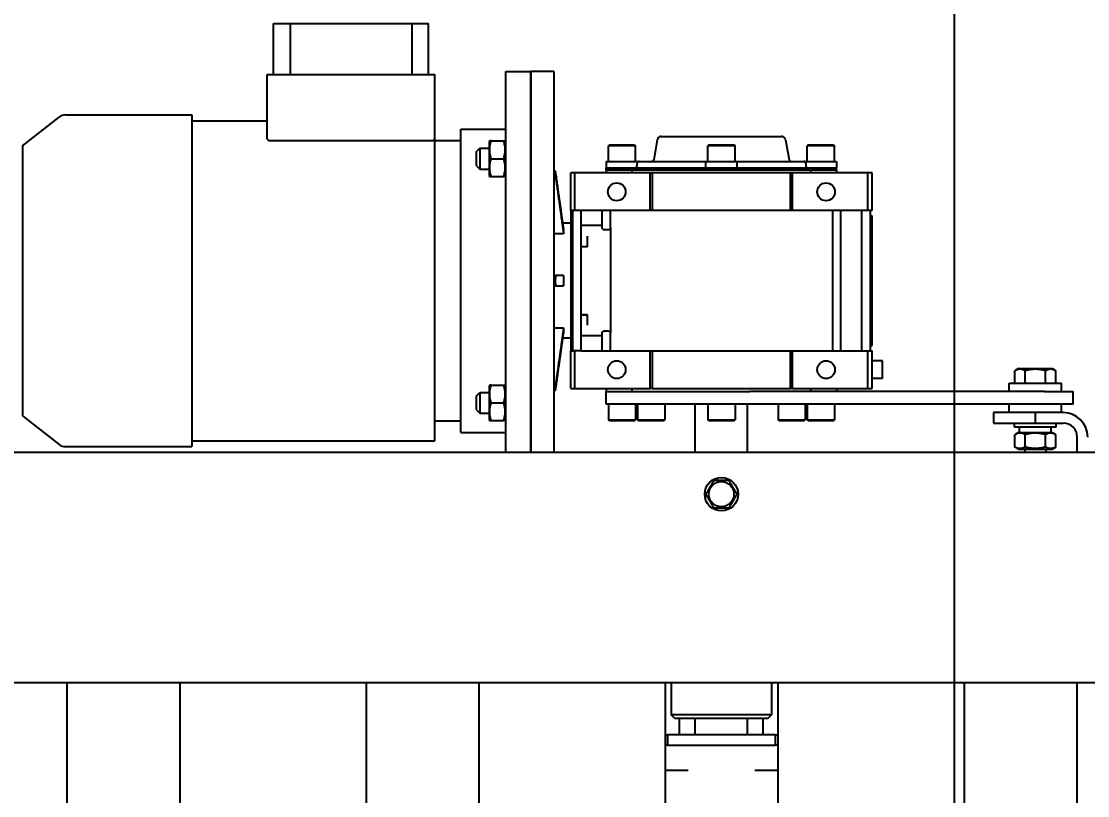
# Model space of a CAD drawing. Header units: millimetres. Extents: x -383313 to -161684, y -117025 to 99224.
# Drawn here: x -337430 to -336921, y -7533 to -7163 of the extents above; entities that cross this region are included whole.
import ezdxf

# ---------------------------------------------------------------- set-up
doc = ezdxf.new("R2010")
doc.units = ezdxf.units.MM
doc.header["$MEASUREMENT"] = 0
doc.layers.get('Defpoints').update_dxf_attribs({"color": 31})
doc.layers.add('001__КОНСТРУКТИВ__размеры внутр.', color=7, linetype='Continuous')
doc.styles.add('PSTUDIO', font='arial.ttf')
doc.dimstyles.new('PS_TICK', dxfattribs={"dimscale": 100, "dimtxt": 2.5, "dimasz": 1, "dimexe": 2, "dimexo": 2, "dimgap": 1, "dimtad": 1, "dimdec": 0, "dimzin": 0, "dimdsep": 46, "dimtxsty": 'PSTUDIO', "dimblk": 'ARCHTICK', "dimcen": 2, "dimdle": 1.5, "dimse1": 1, "dimse2": 1, "dimadec": 0, "dimazin": 0, "dimtfac": 1, "dimtdec": 0, "dimtix": 1, "dimtmove": 1, "dimatfit": 3, "dimldrblk": 'ARCHTICK', "dimfxl": 1, "dimtolj": 1, "dimtzin": 0, "dimarcsym": 0})

# ---------------------------------------------------------------- blocks, each defined once
blk = doc.blocks.new('_ArchTick')
at = {"color": 0, "linetype": 'ByBlock', "const_width": 0.15}
blk.add_lwpolyline([(-0.5, -0.5), (0.5, 0.5)], dxfattribs=at)
blk = doc.blocks.new('*D281')
at = {"layer": '001__КОНСТРУКТИВ__размеры внутр.', "color": 0, "lineweight": -2, "ltscale": 100, "transparency": 16777216}
blk.add_line((-336984.77, -5432.1), (-336984.77, -20232.4), dxfattribs=at)
at = {"layer": 'Defpoints', "color": 0, "ltscale": 100, "transparency": 16777216}
for p in [(-330226.06, -5582.1), (-336984.77, -20082.4), (-335014.06, -20082.4)]:
    blk.add_point(p, dxfattribs=at)
at = {"layer": '001__КОНСТРУКТИВ__размеры внутр.', "color": 0, "lineweight": -2, "ltscale": 100, "transparency": 16777216, "xscale": 100, "yscale": 100, "zscale": 100}
for p, rotation in [((-336984.77, -5582.1), 90), ((-336984.77, -20082.4), 270)]:
    blk.add_blockref('_ArchTick', p, dxfattribs=dict(at, rotation=rotation))
at = {"layer": '001__КОНСТРУКТИВ__размеры внутр.', "color": 0, "ltscale": 100, "transparency": 16777216, "insert": (-337212.41, -12832.25), "char_height": 250, "attachment_point": 5, "rotation": 90, "style": 'PSTUDIO'}
blk.add_mtext('\\A1;14500', dxfattribs=at)
blk = doc.blocks.new('*U114')
at = {"color": 3}
for p, q in [((-919.81, -470), (-919.81, 457)), ((-865.94, -470), (-865.94, 457)), ((-776.94, -470), (-776.94, 457)), ((-723.06, -470), (-723.06, 457)), ((-634.06, -470), (-634.06, 457)), ((-580.19, -470), (-580.19, 457)), ((-491.19, -470), (-491.19, 457)), ((-437.31, -470), (-437.31, 110)), ((-776.94, -428), (-765.91, -428)), ((-734.09, -428), (-723.06, -428)), ((-776.94, -440), (-775.81, -440)), ((-775.81, -440), (-775.81, -445)), ((-724.19, -440), (-775.81, -440)), ((-724.19, -445), (-724.19, -440)), ((-724.19, -440), (-723.06, -440)), ((-775.81, -445), (-776.94, -445)), ((-775.81, -445), (-724.19, -445)), ((-770, -445), (-770, -453)), ((-762.5, -445), (-762.5, -453)), ((-737.5, -445), (-737.5, -453)), ((-730, -445), (-730, -453)), ((-723.06, -445), (-724.19, -445)), ((-772.4, -453), (-774, -454.6)), ((-727.6, -453), (-772.4, -453)), ((-727.6, -453), (-726, -454.6)), ((-774, -454.6), (-726, -454.6)), ((-774, -470), (-774, -454.6)), ((-726, -470), (-726, -454.6)), ((0, -470), (-1500, -470)), ((-1082, -580), (-412, -580)), ((-920, -580), (-920, -587.3)), ((-905, -581.5), (-905, -580)), ((-895, -581.5), (-895, -580)), ((-762.5, -580), (-762.5, -603)), ((-737.5, -580), (-737.5, -603)), ((-670, -762), (-670, -580)), ((-659, -762), (-659, -580)), ((-659, -580), (-659, -762)), ((-647, -580), (-647, -762)), ((-908, -581.5), (-909.81, -582.55)), ((-909.81, -582.55), (-909.81, -588.45)), ((-892, -581.5), (-908, -581.5)), ((-904.91, -582.55), (-904.91, -588.45)), ((-895.09, -582.55), (-895.09, -588.45)), ((-892, -581.5), (-890.19, -582.55)), ((-890.19, -582.55), (-890.19, -588.45)), ((-613, -585.5), (-613, -729.76)), ((-497, -585.5), (-613, -585.5)), ((-497, -741.25), (-497, -582.75)), ((-436.62, -582.75), (-497, -582.75)), ((-416, -597.51), (-433.54, -583.81)), ((-908, -589.5), (-909.81, -588.45)), ((-892, -589.5), (-908, -589.5)), ((-907.5, -589.5), (-907.5, -592)), ((-892.5, -589.5), (-892.5, -592)), ((-892, -589.5), (-890.19, -588.45)), ((-625.5, -589.5), (-647, -589.5)), ((-625.5, -589.5), (-625.5, -734.5)), ((-900, -594), (-913.3, -594)), ((-910, -592), (-890, -592)), ((-910, -592), (-910, -594)), ((-900, -594), (-900, -599)), ((-880, -594), (-900, -594)), ((-890, -592), (-890, -594)), ((-880, -599), (-880, -594)), ((-803.5, -595), (-804, -595.5)), ((-791, -595.5), (-804, -595.5)), ((-804, -603), (-804, -595.5)), ((-803.5, -595), (-791.5, -595)), ((-791.5, -595), (-791, -595.5)), ((-791, -603), (-791, -595.5)), ((-789.59, -595), (-790.09, -595.5)), ((-777.09, -595.5), (-790.09, -595.5)), ((-790.09, -603), (-790.09, -595.5)), ((-789.59, -595), (-777.59, -595)), ((-777.59, -595), (-777.09, -595.5)), ((-777.09, -603), (-777.09, -595.5)), ((-756, -595), (-756.5, -595.5)), ((-743.5, -595.5), (-756.5, -595.5)), ((-756.5, -603), (-756.5, -595.5)), ((-756, -595), (-744, -595)), ((-744, -595), (-743.5, -595.5)), ((-743.5, -603), (-743.5, -595.5)), ((-722.41, -595), (-722.91, -595.5)), ((-709.91, -595.5), (-722.91, -595.5)), ((-722.91, -603), (-722.91, -595.5)), ((-722.41, -595), (-710.41, -595)), ((-710.41, -595), (-709.91, -595.5)), ((-709.91, -603), (-709.91, -595.5)), ((-708.5, -595), (-709, -595.5)), ((-696, -595.5), (-709, -595.5)), ((-709, -603), (-709, -595.5)), ((-708.5, -595), (-696.5, -595)), ((-696.5, -595), (-696, -595.5)), ((-696, -603), (-696, -595.5)), ((-647, -595.66), (-646.71, -595.16)), ((-640.05, -595.16), (-645.95, -595.16)), ((-639, -595.66), (-639.29, -595.16)), ((-639, -611.66), (-639, -595.66)), ((-613, -595), (-625.5, -595)), ((-913.3, -599), (-900, -599)), ((-912.5, -599), (-912.5, -603)), ((-900, -599), (-880, -599)), ((-887.5, -599), (-887.5, -603)), ((-634.6, -598.66), (-639, -598.66)), ((-634.6, -600.13), (-634.6, -598.66)), ((-633, -600.26), (-634.6, -598.66)), ((-634.6, -608.66), (-634.6, -600.13)), ((-633, -600.26), (-633, -601.26)), ((-416, -726.49), (-416, -597.51)), ((-918, -603), (-904.44, -603)), ((-918, -603), (-918, -609)), ((-904.44, -603), (-763.57, -603)), ((-763.57, -603), (-695, -603)), ((-695, -603), (-695, -609)), ((-640.05, -603.66), (-645.95, -603.66)), ((-633, -601.26), (-633, -607.06)), ((-904.44, -609), (-918, -609)), ((-912.5, -609), (-912.5, -613)), ((-904.44, -609), (-763.57, -609)), ((-887.5, -609), (-887.5, -613)), ((-820, -610.5), (-822, -610.5)), ((-822, -610.5), (-822, -628.5)), ((-784, -610.5), (-820, -610.5)), ((-820, -610.5), (-820, -628.5)), ((-805, -610.5), (-805, -609)), ((-792.76, -609), (-792.76, -610.5)), ((-784, -610.5), (-783, -610.5)), ((-784, -610.5), (-784, -628.5)), ((-717, -610.5), (-783, -610.5)), ((-783, -610.5), (-783, -628.5)), ((-695, -609), (-763.57, -609)), ((-717, -610.5), (-716, -610.5)), ((-717, -610.5), (-717, -628.5)), ((-680, -610.5), (-716, -610.5)), ((-716, -610.5), (-716, -628.5)), ((-707.24, -610.5), (-707.24, -609)), ((-695, -610.5), (-695, -609)), ((-678, -610.5), (-680, -610.5)), ((-680, -610.5), (-680, -628.5)), ((-678, -610.5), (-678, -628.5)), ((-670.66, -609.7), (-670, -609.7)), ((-634.6, -608.66), (-639, -608.66)), ((-633, -607.06), (-634.6, -608.66)), ((-887.5, -613), (-912.5, -613)), ((-909.81, -613), (-909.81, -618.95)), ((-904.91, -613), (-904.91, -618.95)), ((-895.09, -613), (-895.09, -618.95)), ((-890.19, -613), (-890.19, -618.95)), ((-827, -615.25), (-827, -623.75)), ((-827, -615.25), (-822, -615.25)), ((-647, -611.66), (-646.71, -612.16)), ((-640.05, -612.16), (-645.95, -612.16)), ((-639, -611.66), (-639.29, -612.16)), ((-908, -620), (-909.81, -618.95)), ((-892, -620), (-908, -620)), ((-892, -620), (-890.19, -618.95)), ((-827, -623.75), (-822, -623.75)), ((-821, -628.5), (-822, -628.5)), ((-822, -630.99), (-822, -631.31)), ((-821, -630.99), (-822, -630.99)), ((-822, -631.31), (-822, -644.11)), ((-821, -631.31), (-822, -631.31)), ((-821, -695.5), (-821, -628.5)), ((-821, -628.5), (-821, -628.5)), ((-820, -628.5), (-821, -628.5)), ((-784, -628.5), (-820, -628.5)), ((-817, -695.5), (-817, -628.5)), ((-807, -628.5), (-807, -695.5)), ((-803, -695.5), (-803, -628.5)), ((-783, -628.5), (-784, -628.5)), ((-717, -628.5), (-783, -628.5)), ((-716, -628.5), (-717, -628.5)), ((-683, -628.5), (-716, -628.5)), ((-697, -628.5), (-697, -636.94)), ((-693, -628.5), (-693, -636.94)), ((-683, -628.5), (-683, -695.5)), ((-683, -628.5), (-679, -628.5)), ((-679, -628.5), (-679, -695.5)), ((-678, -628.5), (-679, -628.5)), ((-678, -628.51), (-678, -628.5)), ((-678, -636.23), (-678, -628.51)), ((-693, -635.74), (-683, -635.74)), ((-679, -636.23), (-678, -636.23)), ((-678, -634.5), (-674.26, -634.5)), ((-678, -640.71), (-678, -636.23)), ((-697, -640.71), (-697, -636.94)), ((-697, -683.29), (-697, -640.71)), ((-694, -638), (-696, -638)), ((-686, -640.71), (-686, -645.79)), ((-679, -640.71), (-678, -640.71)), ((-678, -645.79), (-678, -640.71)), ((-674.62, -639.53), (-674.62, -637.03)), ((-670, -639.53), (-674.62, -639.53)), ((-822, -644.11), (-822, -646.75)), ((-822, -646.75), (-822, -677.25)), ((-686, -645.79), (-683, -645.79)), ((-683, -645.79), (-686, -645.79)), ((-679, -645.79), (-678, -645.79)), ((-678, -649.95), (-678, -645.79)), ((-678, -652.42), (-678, -649.95)), ((-678, -671.58), (-678, -652.42)), ((-674.62, -664.5), (-674.62, -659.5)), ((-670, -659.5), (-670.92, -659.5)), ((-670, -664.5), (-670.92, -664.5)), ((-678, -674.05), (-678, -671.58)), ((-822, -677.25), (-822, -679.89)), ((-678, -678.21), (-678, -674.05)), ((-822, -679.89), (-822, -692.83)), ((-686, -678.21), (-686, -683.29)), ((-686, -678.21), (-683, -678.21)), ((-686, -678.21), (-683, -678.21)), ((-679, -678.21), (-678, -678.21)), ((-678, -683.29), (-678, -678.21)), ((-697, -687.37), (-697, -683.29)), ((-697, -687.37), (-697, -695.5)), ((-696, -686.34), (-694, -686.34)), ((-693, -687.37), (-693, -695.5)), ((-679, -683.29), (-678, -683.29)), ((-679, -687.76), (-678, -687.76)), ((-678, -687.76), (-678, -683.29)), ((-678, -695.49), (-678, -687.76)), ((-674.62, -684.47), (-670, -684.47)), ((-674.62, -686.97), (-674.62, -684.47)), ((-822, -692.83), (-822, -692.99)), ((-821, -692.83), (-822, -692.83)), ((-693, -688.45), (-683, -688.45)), ((-678, -689.5), (-674.26, -689.5)), ((-821, -692.99), (-822, -692.99)), ((-822, -695.5), (-822, -713.5)), ((-822, -695.5), (-821, -695.5)), ((-821, -695.5), (-821, -695.5)), ((-821, -695.5), (-820, -695.5)), ((-820, -695.5), (-820, -713.5)), ((-820, -695.5), (-784, -695.5)), ((-784, -695.5), (-784, -713.5)), ((-784, -695.5), (-783, -695.5)), ((-783, -695.5), (-783, -713.5)), ((-783, -695.5), (-717, -695.5)), ((-717, -695.5), (-717, -713.5)), ((-717, -695.5), (-716, -695.5)), ((-716, -695.5), (-716, -713.5)), ((-716, -695.5), (-683, -695.5)), ((-683, -695.5), (-679, -695.5)), ((-680, -695.5), (-680, -713.5)), ((-679, -695.49), (-678, -695.49)), ((-679, -695.5), (-678, -695.5)), ((-678, -695.5), (-678, -695.49)), ((-678, -695.5), (-678, -713.5)), ((-647, -712.34), (-646.71, -711.84)), ((-640.05, -711.84), (-645.95, -711.84)), ((-639, -712.34), (-639.29, -711.84)), ((-639, -728.34), (-639, -712.34)), ((-822, -713.5), (-820, -713.5)), ((-820, -713.5), (-784, -713.5)), ((-805, -715), (-805, -713.5)), ((-750, -715), (-805, -715)), ((-805, -715), (-805, -716)), ((-750, -716), (-805, -716)), ((-805, -719), (-805, -716)), ((-792.76, -713.5), (-792.76, -715)), ((-790.31, -718), (-790.31, -717)), ((-784, -713.5), (-783, -713.5)), ((-783, -713.5), (-717, -713.5)), ((-757.5, -716), (-757.5, -719)), ((-695, -715), (-750, -715)), ((-695, -716), (-750, -716)), ((-742.5, -716), (-742.5, -719)), ((-717, -713.5), (-716, -713.5)), ((-716, -713.5), (-680, -713.5)), ((-709.69, -717), (-709.69, -718)), ((-707.24, -715), (-707.24, -713.5)), ((-695, -715), (-695, -713.5)), ((-695, -715), (-695, -716)), ((-695, -719), (-695, -716)), ((-680, -713.5), (-678, -713.5)), ((-670.66, -714.3), (-670, -714.3)), ((-634.6, -715.34), (-639, -715.34)), ((-634.6, -719.04), (-634.6, -715.34)), ((-633, -716.94), (-634.6, -715.34)), ((-633, -716.94), (-633, -719.46)), ((-797.5, -719), (-805, -719)), ((-804, -719), (-804, -726.5)), ((-789.29, -719), (-797.5, -719)), ((-791, -719), (-791, -726.5)), ((-757.5, -719), (-789.29, -719)), ((-780.68, -729.35), (-782.35, -719.83)), ((-742.5, -719), (-757.5, -719)), ((-756.5, -719), (-756.5, -726.5)), ((-743.5, -719), (-743.5, -726.5)), ((-710.71, -719), (-742.5, -719)), ((-719.32, -729.35), (-717.65, -719.83)), ((-702.5, -719), (-710.71, -719)), ((-709, -719), (-709, -726.5)), ((-695, -719), (-702.5, -719)), ((-696, -719), (-696, -726.5)), ((-640.05, -720.34), (-645.95, -720.34)), ((-634.6, -725.34), (-634.6, -719.04)), ((-633, -719.46), (-633, -723.74)), ((-804, -726.5), (-791, -726.5)), ((-803.5, -727), (-804, -726.5)), ((-791.5, -727), (-803.5, -727)), ((-791.5, -727), (-791, -726.5)), ((-756.5, -726.5), (-750, -726.5)), ((-756, -727), (-756.5, -726.5)), ((-750, -727), (-756, -727)), ((-750, -726.5), (-743.5, -726.5)), ((-744, -727), (-750, -727)), ((-744, -727), (-743.5, -726.5)), ((-709, -726.5), (-696, -726.5)), ((-708.5, -727), (-709, -726.5)), ((-696.5, -727), (-708.5, -727)), ((-696.5, -727), (-696, -726.5)), ((-647, -728.34), (-646.71, -728.84)), ((-639, -728.34), (-639.29, -728.84)), ((-634.6, -725.34), (-639, -725.34)), ((-633, -723.74), (-634.6, -725.34)), ((-416, -726.49), (-433.54, -740.19)), ((-750, -731), (-778.71, -731)), ((-721.29, -731), (-750, -731)), ((-640.05, -728.84), (-645.95, -728.84)), ((-613, -729), (-625.5, -729)), ((-613, -729.76), (-613, -760.5)), ((-534.5, -728.96), (-611.5, -728.96)), ((-533, -729.76), (-533, -760.5)), ((-625.5, -734.5), (-647, -734.5)), ((-497, -738.5), (-533, -738.5)), ((-436.62, -741.25), (-497, -741.25)), ((-670, -762), (-659, -762)), ((-647, -762), (-659, -762)), ((-611.5, -760.5), (-613, -760.5)), ((-534.5, -760.5), (-611.5, -760.5)), ((-610, -760.5), (-610, -785)), ((-602.04, -785), (-602.04, -760.5)), ((-543.96, -785), (-543.96, -760.5)), ((-536, -760.5), (-536, -785)), ((-533, -760.5), (-534.5, -760.5)), ((-608.4, -785), (-610, -785)), ((-602.04, -785), (-608.4, -785)), ((-600.54, -785), (-602.04, -785)), ((-545.46, -785), (-600.54, -785)), ((-543.96, -785), (-545.46, -785)), ((-537.6, -785), (-543.96, -785)), ((-536, -785), (-537.6, -785))]:
    blk.add_line(p, q, dxfattribs=at)
for centre, radius in [((-750, -560), 8), ((-750, -560), 6), ((-800, -619.5), 4.25), ((-700, -619.5), 4.25), ((-800, -704.5), 4.25), ((-700, -704.5), 4.25)]:
    blk.add_circle(centre, radius, dxfattribs=at)
for centre, radius, start, end in [((-436.62, -587.75), 5, 52, 90), ((-913.3, -587.3), 11.7, 180, 270), ((-913.3, -587.3), 6.7, 180, 270), ((-783.34, -720), 1, 10, 90), ((-716.66, -720), 1, 90, 170), ((-778.71, -729), 2, 190, 270), ((-721.29, -729), 2, 270, 350), ((-436.62, -736.25), 5, 270, 308)]:
    blk.add_arc(centre, radius, start, end, dxfattribs=at)
for points, weights in [([(-753.75, -553.5), (-755.63, -556.75), (-757.51, -560)], [1.2245094272, 1.41394169484, 1.2245094272]), ([(-746.25, -553.5), (-750, -553.5), (-753.75, -553.5)], [1.2245094272, 1.41394169484, 1.2245094272]), ([(-742.49, -560), (-744.37, -556.75), (-746.25, -553.5)], [1.2245094272, 1.41394169484, 1.2245094272]), ([(-757.51, -560), (-755.63, -563.25), (-753.75, -566.5)], [1.2245094272, 1.41394169484, 1.2245094272]), ([(-746.25, -566.5), (-744.37, -563.25), (-742.49, -560)], [1.2245094272, 1.41394169484, 1.2245094272]), ([(-753.75, -566.5), (-750, -566.5), (-746.25, -566.5)], [1.2245094272, 1.41394169484, 1.2245094272]), ([(-909.81, -582.55), (-907.36, -581.13), (-904.91, -582.55)], [1.22364575665, 1.41294441399, 1.22364575665]), ([(-904.91, -582.55), (-900, -581.13), (-895.09, -582.55)], [1.22364575665, 1.41294441399, 1.22364575665]), ([(-895.09, -582.55), (-892.64, -581.13), (-890.19, -582.55)], [1.22364575665, 1.41294441399, 1.22364575665]), ([(-909.81, -588.45), (-907.36, -589.87), (-904.91, -588.45)], [1.22364575665, 1.41294441399, 1.22364575665]), ([(-904.91, -588.45), (-900, -589.87), (-895.09, -588.45)], [1.22364575665, 1.41294441399, 1.22364575665]), ([(-895.09, -588.45), (-892.64, -589.87), (-890.19, -588.45)], [1.22364575665, 1.41294441399, 1.22364575665]), ([(-646.71, -595.16), (-646.71, -595.16), (-645.95, -595.16)], [1.31829508532, 1.31829508532, 1.22364575665]), ([(-645.95, -595.16), (-647.37, -599.41), (-645.95, -603.66)], [1.22364575665, 1.41294441399, 1.22364575665]), ([(-640.05, -595.16), (-638.63, -599.41), (-640.05, -603.66)], [1.22364575665, 1.41294441399, 1.22364575665]), ([(-639.29, -595.16), (-639.29, -595.16), (-640.05, -595.16)], [1.31829508532, 1.31829508532, 1.22364575665]), ([(-645.95, -603.66), (-647.37, -607.91), (-645.95, -612.16)], [1.22364575665, 1.41294441399, 1.22364575665]), ([(-640.05, -603.66), (-638.63, -607.91), (-640.05, -612.16)], [1.22364575665, 1.41294441399, 1.22364575665]), ([(-670.92, -610.95), (-673.42, -628.6), (-674.62, -637.03)], [1.02854289235, 1.10785210808, 1.04369394574]), ([(-674.62, -639.53), (-673.42, -631.1), (-670.92, -613.45)], [1.04369394591, 1.10785210848, 1.02854289244]), ([(-645.95, -612.16), (-646.71, -612.16), (-646.71, -612.16)], [1.22364575665, 1.31829508532, 1.31829508532]), ([(-640.05, -612.16), (-639.29, -612.16), (-639.29, -612.16)], [1.22364575665, 1.31829508532, 1.31829508532]), ([(-909.81, -618.95), (-907.36, -620.37), (-904.91, -618.95)], [1.22364575665, 1.41294441399, 1.22364575665]), ([(-904.91, -618.95), (-900, -620.37), (-895.09, -618.95)], [1.22364575665, 1.41294441399, 1.22364575665]), ([(-895.09, -618.95), (-892.64, -620.37), (-890.19, -618.95)], [1.22364575665, 1.41294441399, 1.22364575665]), ([(-670.92, -659.5), (-673.42, -659.5), (-674.62, -659.5)], [1.02854289235, 1.10785210808, 1.04369394574]), ([(-674.62, -664.5), (-673.42, -664.5), (-670.92, -664.5)], [1.04369394591, 1.10785210848, 1.02854289244]), ([(-670.92, -710.55), (-673.42, -692.9), (-674.62, -684.47)], [1.02854289235, 1.10785210808, 1.04369394574]), ([(-674.62, -686.97), (-673.42, -695.4), (-670.92, -713.05)], [1.04369394591, 1.10785210848, 1.02854289244]), ([(-646.71, -711.84), (-646.71, -711.84), (-645.95, -711.84)], [1.31829508532, 1.31829508532, 1.22364575665]), ([(-645.95, -711.84), (-647.37, -716.09), (-645.95, -720.34)], [1.22364575665, 1.41294441399, 1.22364575665]), ([(-640.05, -711.84), (-638.63, -716.09), (-640.05, -720.34)], [1.22364575665, 1.41294441399, 1.22364575665]), ([(-639.29, -711.84), (-639.29, -711.84), (-640.05, -711.84)], [1.31829508532, 1.31829508532, 1.22364575665]), ([(-645.95, -720.34), (-647.37, -724.59), (-645.95, -728.84)], [1.22364575665, 1.41294441399, 1.22364575665]), ([(-640.05, -720.34), (-638.63, -724.59), (-640.05, -728.84)], [1.22364575665, 1.41294441399, 1.22364575665]), ([(-645.95, -728.84), (-646.71, -728.84), (-646.71, -728.84)], [1.22364575665, 1.31829508532, 1.31829508532]), ([(-640.05, -728.84), (-639.29, -728.84), (-639.29, -728.84)], [1.22364575665, 1.31829508532, 1.31829508532])]:
    blk.add_rational_spline(points, weights, degree=2, dxfattribs=at)
for points, knots in [([(-670.92, -613.45), (-670.9, -613.34), (-670.88, -613.23), (-670.85, -612.95), (-670.83, -612.78), (-670.79, -612.44), (-670.77, -612.27), (-670.74, -611.93), (-670.72, -611.77), (-670.69, -611.45), (-670.68, -611.29), (-670.66, -610.99), (-670.65, -610.84), (-670.63, -610.57), (-670.63, -610.44), (-670.62, -610.22), (-670.62, -610.12), (-670.62, -609.96), (-670.62, -609.89), (-670.63, -609.78), (-670.63, -609.74), (-670.65, -609.7), (-670.66, -609.7), (-670.68, -609.73), (-670.69, -609.76), (-670.72, -609.85), (-670.74, -609.91), (-670.77, -610.07), (-670.79, -610.16), (-670.83, -610.38), (-670.85, -610.5), (-670.88, -610.74), (-670.9, -610.84), (-670.92, -610.95)], [7.452556, 7.452556, 7.452556, 7.452556, 7.831182, 7.831182, 8.318582, 8.318582, 8.805981, 8.805981, 9.293381, 9.293381, 9.77866, 9.77866, 10.263939, 10.263939, 10.749218, 10.749218, 11.234497, 11.234497, 11.719776, 11.719776, 12.205055, 12.205055, 12.690334, 12.690334, 13.175613, 13.175613, 13.663013, 13.663013, 14.150412, 14.150412, 14.637812, 14.637812, 15.016438, 15.016438, 15.016438, 15.016438]), ([(-696, -638), (-696.06, -638), (-696.13, -637.99), (-696.25, -637.96), (-696.31, -637.94), (-696.48, -637.85), (-696.58, -637.77), (-696.76, -637.57), (-696.85, -637.44), (-696.97, -637.19), (-697, -637.06), (-697, -636.94)], [3.52333, 3.52333, 3.52333, 3.52333, 3.717093, 3.717093, 3.910857, 3.910857, 4.298384, 4.298384, 4.83906, 4.83906, 5.379735, 5.379735, 5.379735, 5.379735]), ([(-693, -636.94), (-693, -637.06), (-693.03, -637.19), (-693.15, -637.44), (-693.24, -637.57), (-693.42, -637.77), (-693.52, -637.85), (-693.69, -637.94), (-693.75, -637.96), (-693.87, -637.99), (-693.94, -638), (-694, -638)], [1.662546, 1.662546, 1.662546, 1.662546, 2.203221, 2.203221, 2.743897, 2.743897, 3.131424, 3.131424, 3.325187, 3.325187, 3.518951, 3.518951, 3.518951, 3.518951]), ([(-670.92, -664.5), (-670.9, -664.5), (-670.88, -664.49), (-670.85, -664.44), (-670.83, -664.4), (-670.79, -664.28), (-670.77, -664.2), (-670.74, -664.02), (-670.72, -663.92), (-670.69, -663.69), (-670.68, -663.57), (-670.66, -663.29), (-670.65, -663.14), (-670.63, -662.83), (-670.63, -662.66), (-670.62, -662.33), (-670.62, -662.16), (-670.62, -661.84), (-670.62, -661.67), (-670.63, -661.34), (-670.63, -661.17), (-670.65, -660.86), (-670.66, -660.71), (-670.68, -660.43), (-670.69, -660.31), (-670.72, -660.08), (-670.74, -659.98), (-670.77, -659.8), (-670.79, -659.72), (-670.83, -659.6), (-670.85, -659.56), (-670.88, -659.51), (-670.9, -659.5), (-670.92, -659.5)], [7.452556, 7.452556, 7.452556, 7.452556, 7.831182, 7.831182, 8.318582, 8.318582, 8.805981, 8.805981, 9.293381, 9.293381, 9.77866, 9.77866, 10.263939, 10.263939, 10.749218, 10.749218, 11.234497, 11.234497, 11.719776, 11.719776, 12.205055, 12.205055, 12.690334, 12.690334, 13.175613, 13.175613, 13.663013, 13.663013, 14.150412, 14.150412, 14.637812, 14.637812, 15.016438, 15.016438, 15.016438, 15.016438]), ([(-697, -687.37), (-697, -687.26), (-696.97, -687.14), (-696.85, -686.89), (-696.76, -686.76), (-696.58, -686.57), (-696.48, -686.49), (-696.31, -686.41), (-696.25, -686.38), (-696.13, -686.35), (-696.06, -686.34), (-696, -686.34)], [1.648481, 1.648481, 1.648481, 1.648481, 2.179851, 2.179851, 2.711222, 2.711222, 3.098681, 3.098681, 3.29241, 3.29241, 3.486139, 3.486139, 3.486139, 3.486139]), ([(-694, -686.34), (-693.94, -686.34), (-693.87, -686.35), (-693.75, -686.38), (-693.69, -686.41), (-693.52, -686.49), (-693.42, -686.57), (-693.24, -686.76), (-693.15, -686.89), (-693.03, -687.14), (-693, -687.26), (-693, -687.37)], [3.490081, 3.490081, 3.490081, 3.490081, 3.68381, 3.68381, 3.87754, 3.87754, 4.264998, 4.264998, 4.796369, 4.796369, 5.32774, 5.32774, 5.32774, 5.32774]), ([(-670.92, -713.05), (-670.9, -713.16), (-670.88, -713.26), (-670.85, -713.5), (-670.83, -713.62), (-670.79, -713.84), (-670.77, -713.93), (-670.74, -714.09), (-670.72, -714.15), (-670.69, -714.24), (-670.68, -714.27), (-670.66, -714.3), (-670.65, -714.3), (-670.63, -714.26), (-670.63, -714.22), (-670.62, -714.11), (-670.62, -714.04), (-670.62, -713.88), (-670.62, -713.78), (-670.63, -713.56), (-670.63, -713.43), (-670.65, -713.16), (-670.66, -713.01), (-670.68, -712.71), (-670.69, -712.55), (-670.72, -712.23), (-670.74, -712.07), (-670.77, -711.73), (-670.79, -711.56), (-670.83, -711.22), (-670.85, -711.05), (-670.88, -710.77), (-670.9, -710.66), (-670.92, -710.55)], [7.452556, 7.452556, 7.452556, 7.452556, 7.831182, 7.831182, 8.318582, 8.318582, 8.805981, 8.805981, 9.293381, 9.293381, 9.77866, 9.77866, 10.263939, 10.263939, 10.749218, 10.749218, 11.234497, 11.234497, 11.719776, 11.719776, 12.205055, 12.205055, 12.690334, 12.690334, 13.175613, 13.175613, 13.663013, 13.663013, 14.150412, 14.150412, 14.637812, 14.637812, 15.016438, 15.016438, 15.016438, 15.016438]), ([(-790.31, -717), (-790.31, -716.94), (-790.31, -716.87), (-790.34, -716.74), (-790.36, -716.68), (-790.41, -716.56), (-790.44, -716.5), (-790.52, -716.39), (-790.56, -716.34), (-790.65, -716.25), (-790.7, -716.21), (-790.81, -716.13), (-790.88, -716.1), (-790.99, -716.05), (-791.06, -716.03), (-791.19, -716.01), (-791.26, -716), (-791.32, -716)], [2.986177, 2.986177, 2.986177, 2.986177, 3.170306, 3.170306, 3.354436, 3.354436, 3.540175, 3.540175, 3.725914, 3.725914, 3.913561, 3.913561, 4.101209, 4.101209, 4.290363, 4.290363, 4.479517, 4.479517, 4.479517, 4.479517]), ([(-790.31, -718), (-790.31, -718.06), (-790.3, -718.13), (-790.28, -718.26), (-790.26, -718.32), (-790.21, -718.44), (-790.18, -718.5), (-790.1, -718.61), (-790.06, -718.66), (-789.97, -718.75), (-789.92, -718.79), (-789.8, -718.87), (-789.74, -718.9), (-789.62, -718.95), (-789.56, -718.97), (-789.42, -718.99), (-789.35, -719), (-789.29, -719)], [0, 0, 0, 0, 0.184099, 0.184099, 0.368198, 0.368198, 0.553909, 0.553909, 0.73962, 0.73962, 0.927348, 0.927348, 1.115076, 1.115076, 1.304575, 1.304575, 1.494075, 1.494075, 1.494075, 1.494075]), ([(-710.71, -719), (-710.65, -719), (-710.58, -718.99), (-710.44, -718.97), (-710.38, -718.95), (-710.26, -718.9), (-710.2, -718.87), (-710.08, -718.79), (-710.03, -718.75), (-709.94, -718.66), (-709.9, -718.61), (-709.82, -718.5), (-709.79, -718.44), (-709.74, -718.32), (-709.72, -718.26), (-709.7, -718.13), (-709.69, -718.06), (-709.69, -718)], [4.483399, 4.483399, 4.483399, 4.483399, 4.672899, 4.672899, 4.862398, 4.862398, 5.050126, 5.050126, 5.237854, 5.237854, 5.423565, 5.423565, 5.609276, 5.609276, 5.793375, 5.793375, 5.977474, 5.977474, 5.977474, 5.977474]), ([(-708.68, -716), (-708.74, -716), (-708.81, -716.01), (-708.94, -716.03), (-709.01, -716.05), (-709.12, -716.1), (-709.19, -716.13), (-709.3, -716.21), (-709.35, -716.25), (-709.44, -716.34), (-709.48, -716.39), (-709.56, -716.5), (-709.59, -716.56), (-709.64, -716.68), (-709.66, -716.74), (-709.69, -716.87), (-709.69, -716.94), (-709.69, -717)], [1.492836, 1.492836, 1.492836, 1.492836, 1.68199, 1.68199, 1.871145, 1.871145, 2.058792, 2.058792, 2.246439, 2.246439, 2.432178, 2.432178, 2.617917, 2.617917, 2.802047, 2.802047, 2.986177, 2.986177, 2.986177, 2.986177]), ([(-611.5, -728.96), (-611.59, -728.96), (-611.69, -728.96), (-611.88, -728.98), (-611.98, -729), (-612.15, -729.04), (-612.24, -729.06), (-612.4, -729.12), (-612.47, -729.15), (-612.68, -729.26), (-612.8, -729.35), (-612.96, -729.56), (-613, -729.66), (-613, -729.76)], [0, 0, 0, 0, 0.281108, 0.281108, 0.562216, 0.562216, 0.843325, 0.843325, 1.124433, 1.124433, 1.769683, 1.769683, 2.414933, 2.414933, 2.414933, 2.414933]), ([(-533, -729.76), (-533, -729.66), (-533.04, -729.56), (-533.2, -729.35), (-533.32, -729.26), (-533.53, -729.15), (-533.6, -729.12), (-533.76, -729.06), (-533.85, -729.04), (-534.02, -729), (-534.12, -728.98), (-534.31, -728.96), (-534.41, -728.96), (-534.5, -728.96)], [-2.414933, -2.414933, -2.414933, -2.414933, -1.769683, -1.769683, -1.124433, -1.124433, -0.843325, -0.843325, -0.562216, -0.562216, -0.281108, -0.281108, 0, 0, 0, 0])]:
    blk.add_open_spline(points, degree=3, knots=knots, dxfattribs=at)

msp = doc.modelspace()

# ---------------------------------------------------------------- block references
at = {"rotation": 180}
msp.add_blockref('*U114', (-337845.92357, -7949.1439), dxfattribs=at)

# ---------------------------------------------------------------- dimensions: what is measured, and where the dimension line sits
at = {"layer": '001__КОНСТРУКТИВ__размеры внутр.', "ltscale": 100}
dim = msp.add_linear_dim(base=(-336984.76537, -20082.3977), p1=(-330226.05882, -5582.0977), p2=(-335014.05882, -20082.3977), angle=90, dimstyle='PS_TICK', dxfattribs=at)
dim.commit()
dim.dimension.update_dxf_attribs({"geometry": '*D281', "text_midpoint": (-337212.40862, -12832.2477)})

doc.saveas('drawing.dxf')
